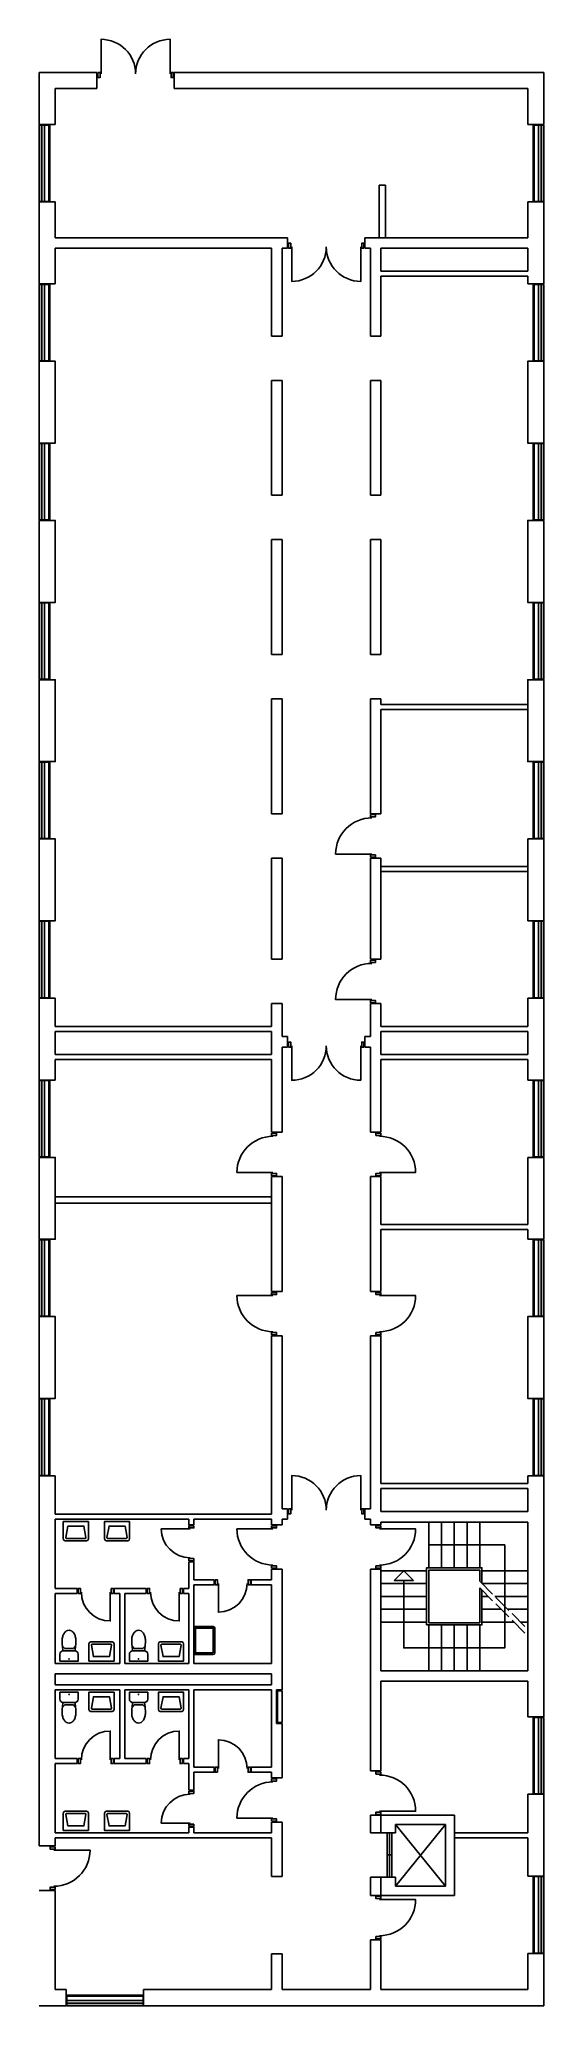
# Model space of a CAD drawing. Header units: millimetres. Extents: x -138862307 to -138851277, y 257723437 to 257766412.
import ezdxf

# ---------------------------------------------------------------- set-up
doc = ezdxf.new("R2010")
doc.units = ezdxf.units.MM
doc.header["$LTSCALE"] = 100
doc.linetypes.add('HIDDEN', pattern=[5, 4, -1])
for name, color, linetype in [('A21----', 7, 'Continuous'), ('a22--l-', 1, 'Continuous'), ('A22--U-', 3, 'Continuous'), ('A24----', 1, 'Continuous'), ('A314---', 1, 'Continuous'), ('A314-S-', 8, 'Continuous'), ('A321---', 1, 'Continuous'), ('A59----', 2, 'Continuous'), ('A66----', 12, 'Continuous'), ('A89--Y-', 12, 'Continuous')]:
    doc.layers.add(name, color=color, linetype=linetype)

# ---------------------------------------------------------------- blocks, each defined once
blk = doc.blocks.new('V169')
for p, q in [((-10, 110), (-1680, 110)), ((-10, 50), (-1680, 50))]:
    blk.add_line(p, q)
blk.add_lwpolyline([(-9.999999999992724, 7.276e-12), (-10, 230), (-1680, 230), (-1680, -7.276e-12)], close=True)
blk = doc.blocks.new('D97H')
for points in [[(-950, 110), (-900, 110), (-900, 0), (-950, 0)], [(-20, 0), (-20, 110), (-70, 110), (-70, 0)]]:
    blk.add_lwpolyline(points, close=True)
blk.add_lwpolyline([(-90, 30), (-90, -760, -0.4142135623730951), (-880, 30)], format="xyb")
blk = doc.blocks.new('D81H')
for points in [[(-790, 0.0424046834014007), (-740, 0.0424046834014007), (-740, 110.0424046834014), (-790, 110.0424046834014)], [(-70, 110.0424046834014), (-20, 110.0424046834014), (-20, 0.0424046834014007), (-70, 0.0424046834014007)]]:
    blk.add_lwpolyline(points, close=True)
blk.add_lwpolyline([(-90, 28.39798818088457), (-90, -601.6020118191154, -0.4142135623730951), (-720, 28.39798818088457)], format="xyb")
blk = doc.blocks.new('D81V')
for points in [[(20, 110.0424046833941), (20, 0.0424046833941247), (70, 0.0424046833941247), (70, 110.0424046833941)], [(790, 0.0424046833941247), (740, 0.0424046833941247), (740, 110.0424046833941), (790, 110.0424046833941)]]:
    blk.add_lwpolyline(points, close=True)
blk.add_lwpolyline([(90, 28.39798818089184), (90, -601.6020118191082, 0.4142135623730951), (720, 28.39798818089184, 0.4142135623730951)], format="xyb")
blk = doc.blocks.new('D97V')
for points in [[(20, 0), (20, 110), (70, 110), (70, 0)], [(950, 0), (950, 110), (900, 110), (900, 0)]]:
    blk.add_lwpolyline(points, close=True)
blk.add_lwpolyline([(90, 30), (90, -760, 0.4142135623730951), (880, 30, 0.4142135623730951)], format="xyb")
blk = doc.blocks.new('D169D')
for points in [[(20, 110), (70, 110), (70, 0), (20, 0)], [(1670, 0), (1670, 110), (1620, 110), (1620, 0)]]:
    blk.add_lwpolyline(points, close=True)
for points in [[(844.9999999999982, 30, -0.4142135623730951), (89.99999999999454, -725.0000000000036), (89.99999999999454, 30)], [(844.9999999999964, 30, 0.4142135623730951), (1600, -725.0000000000036), (1600, 30)]]:
    blk.add_lwpolyline(points, format="xyb")
blk = doc.blocks.new('TOI')
blk.add_lwpolyline([(-200, -200, 0.4142135623730951), (-125, -275), (125, -275, 0.4142135623730951), (200, -200), (200, -50), (-200, -50)], format="xyb", close=True)
blk.add_lwpolyline([(-132.2446960051893, -274.6492758400746), (-141.9837119652075, -375.0000000091859, 0.0557223020200318), (-149.9999999974971, -446.7073538793193), (-150, -500, 0.067325895239371), (-137.8636622487393, -589.7227315415512, 0.0797058162322264), (-106.0660171779746, -659.4284078790515, 0.1071248465941432), (-53.87955436162883, -710.0635837497539, 0.1401255773500056), (0, -725.4658166501031, 0.1401255773500056), (53.87955436162883, -710.0635837497539, 0.107124846594143), (106.0660171779746, -659.4284078790515, 0.0797058162323701), (137.8636622487684, -589.7227315414348, 0.0673258952392976), (150, -500), (150, -446.7073538793193, 0.0557223020191417), (141.9837119679651, -375.00000001031), (132.2446959978188, -274.6492758227178)], format="xyb")
blk.add_lwpolyline([(141.9837119581352, -375), (94.29769421648234, -325), (-94.29769421202946, -325), (-141.9837119589502, -375)])
at = {"const_width": 19.75}
blk.add_lwpolyline([(-10.125, -96.95899457277847, 1), (10.125, -96.95899457277847, 1)], format="xyb", close=True, dxfattribs=at)
blk = doc.blocks.new('HV')
for points in [[(-235, -470, -0.4142135623730951), (-275, -430), (-275, -50), (275, -50), (275, -430, -0.4142135623730951), (235, -470)], [(-200.9562515292782, -420, -0.4689210488120354), (-220.6218916289799, -396.3582147963461), (-175, -150), (175, -150), (220.6218916289799, -396.3582147963461, -0.4689210488120356), (200.9562515292782, -420)]]:
    blk.add_lwpolyline(points, format="xyb", close=True)
blk = doc.blocks.new('RENGVASK')
blk.add_line((-305, -35), (305, -35))
blk.add_lwpolyline([(300, 0, -0.4142135623730951), (305, -5), (305, -425, -0.4142135623730951), (270, -460), (-270, -460, -0.4142135623730951), (-305, -425), (-305, -5, -0.4142135623730951), (-300, 0)], format="xyb", close=True)
blk.add_lwpolyline([(260, -35, -0.4142135623730951), (270, -45), (270, -415, -0.4142135623730951), (260, -425), (-260, -425, -0.4142135623730951), (-270, -415), (-270, -45, -0.4142135623730951), (-260, -35)], format="xyb")
blk = doc.blocks.new('PIL')
for p, q in [((0, 0), (-212.1320343559637, -212.1320343559637)), ((0, 7.276e-12), (212.1320343559637, -212.1320343559564)), ((-212.1320343559637, -212.1320343559637), (212.1320343559746, -212.1320343559637))]:
    blk.add_line(p, q)
blk = doc.blocks.new('V169A3')
for p, q in [((1690, 204.9999999999927), (0, 204.9999999999927)), ((1690, 54.99999999998909), (0, 54.99999999998909))]:
    blk.add_line(p, q)

msp = doc.modelspace()

# ---------------------------------------------------------------- linework, layer by layer
at = {"layer": 'A21----'}
for p, q in [((-138862307.2756885, 257765686.7721266), (-138861047.2756885, 257765686.7721266)), ((-138862307.2756885, 257764546.7721266), (-138862307.2756885, 257765686.7721266)), ((-138861047.2756885, 257765686.7721266), (-138861047.2756885, 257765336.7721266)), ((-138859357.2756885, 257765686.7721266), (-138851277.2756885, 257765686.7721266)), ((-138859357.2756885, 257765686.7721266), (-138859357.2756885, 257765336.7721266)), ((-138851277.2756885, 257764546.7721266), (-138851277.2756885, 257765686.7721266)), ((-138861957.2756885, 257765336.7721266), (-138861047.2756885, 257765336.7721266)), ((-138861957.2756885, 257765336.7721266), (-138861957.2756885, 257764546.7721266)), ((-138859357.2756885, 257765336.7721266), (-138851627.2756885, 257765336.7721266)), ((-138851627.2756885, 257765336.7721266), (-138851627.2756885, 257764546.7721266)), ((-138861957.2756885, 257764546.7721266), (-138862307.2756885, 257764546.7721266)), ((-138851627.2756885, 257764546.7721266), (-138851277.2756885, 257764546.7721266)), ((-138861957.2756885, 257762856.7721266), (-138862307.2756885, 257762856.7721266)), ((-138862307.2756885, 257762856.7721266), (-138861957.2756885, 257762856.7721266)), ((-138862307.2756885, 257761066.7721266), (-138862307.2756885, 257762856.7721266)), ((-138861957.2756885, 257762856.7721266), (-138861957.2756885, 257762076.7721266)), ((-138851627.2756885, 257762856.7721266), (-138851277.2756885, 257762856.7721266)), ((-138851277.2756885, 257762856.7721266), (-138851627.2756885, 257762856.7721266)), ((-138851627.2756885, 257762856.7721266), (-138851627.2756885, 257762076.7721266)), ((-138851277.2756885, 257761066.7721266), (-138851277.2756885, 257762856.7721266)), ((-138861957.2756885, 257761846.7721266), (-138861957.2756885, 257761066.7721266)), ((-138851627.2756885, 257761846.7721266), (-138851627.2756885, 257761346.7721266)), ((-138861957.2756885, 257761066.7721266), (-138862307.2756885, 257761066.7721266)), ((-138851627.2756885, 257761236.7721266), (-138851627.2756885, 257761066.7721266)), ((-138851627.2756885, 257761066.7721266), (-138851277.2756885, 257761066.7721266)), ((-138851627.2756885, 257748936.7721266), (-138851627.2756885, 257747146.7721266)), ((-138851277.2756885, 257748936.7721266), (-138851627.2756885, 257748936.7721266)), ((-138851627.2756885, 257748936.7721266), (-138851277.2756885, 257748936.7721266)), ((-138851277.2756885, 257747146.7721266), (-138851277.2756885, 257748936.7721266)), ((-138851627.2756885, 257747146.7721266), (-138851277.2756885, 257747146.7721266)), ((-138861957.2756885, 257745456.7721266), (-138862307.2756885, 257745456.7721266)), ((-138862307.2756885, 257745456.7721266), (-138861957.2756885, 257745456.7721266)), ((-138862307.2756885, 257743666.7721266), (-138862307.2756885, 257745456.7721266)), ((-138861957.2756885, 257745456.7721266), (-138861957.2756885, 257744836.7721266)), ((-138851627.2756885, 257745456.7721266), (-138851277.2756885, 257745456.7721266)), ((-138851277.2756885, 257745456.7721266), (-138851627.2756885, 257745456.7721266)), ((-138851627.2756885, 257745456.7721266), (-138851627.2756885, 257744836.7721266)), ((-138851277.2756885, 257743666.7721266), (-138851277.2756885, 257745456.7721266)), ((-138861957.2756885, 257744726.7721266), (-138861957.2756885, 257744226.7721266)), ((-138851627.2756885, 257744726.7721266), (-138851627.2756885, 257744226.7721266)), ((-138861957.2756885, 257744116.7721266), (-138861957.2756885, 257743666.7721266)), ((-138851627.2756885, 257744116.7721266), (-138851627.2756885, 257743666.7721266)), ((-138861957.2756885, 257743666.7721266), (-138862307.2756885, 257743666.7721266)), ((-138851627.2756885, 257743666.7721266), (-138851277.2756885, 257743666.7721266)), ((-138851627.2756885, 257741976.7721266), (-138851277.2756885, 257741976.7721266)), ((-138851277.2756885, 257741976.7721266), (-138851627.2756885, 257741976.7721266)), ((-138851627.2756885, 257741976.7721266), (-138851627.2756885, 257740506.7721266)), ((-138851277.2756885, 257740186.7721266), (-138851277.2756885, 257741976.7721266)), ((-138851627.2756885, 257740396.7721266), (-138851627.2756885, 257740186.7721266)), ((-138851627.2756885, 257740186.7721266), (-138851277.2756885, 257740186.7721266)), ((-138862307.2756885, 257726926.7721266), (-138862307.2756885, 257735016.7721266)), ((-138861957.2756885, 257735016.7721266), (-138862307.2756885, 257735016.7721266)), ((-138861957.2756885, 257735016.7721266), (-138861957.2756885, 257734176.7721266)), ((-138851627.2756885, 257735016.7721266), (-138851277.2756885, 257735016.7721266)), ((-138851627.2756885, 257735016.7721266), (-138851627.2756885, 257734846.7721266)), ((-138851277.2756885, 257729746.7721266), (-138851277.2756885, 257735016.7721266)), ((-138851627.2756885, 257734736.7721266), (-138851627.2756885, 257734236.7721266)), ((-138861957.2756885, 257734066.7721266), (-138861957.2756885, 257732556.7721266)), ((-138851627.2756885, 257734006.7721266), (-138851627.2756885, 257730756.7721266)), ((-138861957.2756885, 257732446.7721266), (-138861957.2756885, 257730916.7721266)), ((-138861957.2756885, 257730686.7721266), (-138861957.2756885, 257730446.7721266)), ((-138861957.2756885, 257730336.7721266), (-138861957.2756885, 257728836.7721266)), ((-138851627.2756885, 257730526.7721266), (-138851627.2756885, 257729746.7721266)), ((-138851627.2756885, 257729746.7721266), (-138851277.2756885, 257729746.7721266)), ((-138861957.2756885, 257728726.7721266), (-138861957.2756885, 257727216.7721266)), ((-138851627.2756885, 257728056.7721266), (-138851627.2756885, 257727216.7721266)), ((-138851277.2756885, 257728056.7721266), (-138851627.2756885, 257728056.7721266)), ((-138851277.2756885, 257726266.7721266), (-138851277.2756885, 257728056.7721266)), ((-138861957.2756885, 257727106.7721266), (-138861957.2756885, 257726926.7721266)), ((-138851627.2756885, 257727106.7721266), (-138851627.2756885, 257726266.7721266)), ((-138861957.2756885, 257726926.7721266), (-138862307.2756885, 257726926.7721266)), ((-138851627.2756885, 257726266.7721266), (-138851277.2756885, 257726266.7721266)), ((-138861957.2756885, 257725956.7721266), (-138862307.2756885, 257725956.7721266)), ((-138861957.2756885, 257725956.7721266), (-138861957.2756885, 257723786.7721266)), ((-138851627.2756885, 257724576.7721266), (-138851277.2756885, 257724576.7721266)), ((-138851627.2756885, 257723786.7721266), (-138851627.2756885, 257724576.7721266)), ((-138851277.2756885, 257724576.7721266), (-138851277.2756885, 257723436.7721266)), ((-138861957.2756885, 257723786.7721266), (-138861717.2756885, 257723786.7721266)), ((-138861717.2756885, 257723436.7721266), (-138861717.2756885, 257723786.7721266)), ((-138860027.2756885, 257723786.7721266), (-138857227.2756885, 257723786.7721266)), ((-138860027.2756885, 257723436.7721266), (-138860027.2756885, 257723786.7721266)), ((-138855067.2756885, 257723786.7721266), (-138856997.2756885, 257723786.7721266)), ((-138851627.2756885, 257723786.7721266), (-138854837.2756885, 257723786.7721266)), ((-138861717.2756885, 257723436.7721266), (-138862307.2756885, 257723436.7721266)), ((-138851277.2756885, 257723436.7721266), (-138860027.2756885, 257723436.7721266))]:
    msp.add_line(p, q, dxfattribs=at)
for points in [[(-138861957.2756885, 257759376.7721266), (-138861957.2756885, 257757586.7721266), (-138862307.2756885, 257757586.7721266), (-138862307.2756885, 257759376.7721266), (-138861957.2756885, 257759376.7721266), (-138862307.2756885, 257759376.7721266)], [(-138851627.2756885, 257759376.7721266), (-138851627.2756885, 257757586.7721266), (-138851277.2756885, 257757586.7721266), (-138851277.2756885, 257759376.7721266), (-138851627.2756885, 257759376.7721266), (-138851277.2756885, 257759376.7721266)], [(-138861957.2756885, 257755896.7721266), (-138861957.2756885, 257754106.7721266), (-138862307.2756885, 257754106.7721266), (-138862307.2756885, 257755896.7721266), (-138861957.2756885, 257755896.7721266), (-138862307.2756885, 257755896.7721266)], [(-138851627.2756885, 257755896.7721266), (-138851627.2756885, 257754106.7721266), (-138851277.2756885, 257754106.7721266), (-138851277.2756885, 257755896.7721266), (-138851627.2756885, 257755896.7721266), (-138851277.2756885, 257755896.7721266)], [(-138861957.2756885, 257752416.7721266), (-138861957.2756885, 257750626.7721266), (-138862307.2756885, 257750626.7721266), (-138862307.2756885, 257752416.7721266), (-138861957.2756885, 257752416.7721266), (-138862307.2756885, 257752416.7721266)], [(-138851627.2756885, 257752416.7721266), (-138851627.2756885, 257750626.7721266), (-138851277.2756885, 257750626.7721266), (-138851277.2756885, 257752416.7721266), (-138851627.2756885, 257752416.7721266), (-138851277.2756885, 257752416.7721266)], [(-138861957.2756885, 257748936.7721266), (-138861957.2756885, 257747146.7721266), (-138862307.2756885, 257747146.7721266), (-138862307.2756885, 257748936.7721266), (-138861957.2756885, 257748936.7721266), (-138862307.2756885, 257748936.7721266)], [(-138861957.2756885, 257741976.7721266), (-138861957.2756885, 257740186.7721266), (-138862307.2756885, 257740186.7721266), (-138862307.2756885, 257741976.7721266), (-138861957.2756885, 257741976.7721266), (-138862307.2756885, 257741976.7721266)], [(-138861957.2756885, 257738496.7721266), (-138861957.2756885, 257736706.7721266), (-138862307.2756885, 257736706.7721266), (-138862307.2756885, 257738496.7721266), (-138861957.2756885, 257738496.7721266), (-138862307.2756885, 257738496.7721266)], [(-138851627.2756885, 257738496.7721266), (-138851627.2756885, 257736706.7721266), (-138851277.2756885, 257736706.7721266), (-138851277.2756885, 257738496.7721266), (-138851627.2756885, 257738496.7721266), (-138851277.2756885, 257738496.7721266)]]:
    msp.add_lwpolyline(points, dxfattribs=at)
at = {"layer": 'a22--l-'}
msp.add_lwpolyline([(-138857227.2756885, 257741117.2721266), (-138857227.2756885, 257740972.2721266), (-138861957.2756885, 257740972.2721266), (-138861957.2756885, 257741117.2721266)], close=True, dxfattribs=at)
at = {"layer": 'A22--U-'}
for p, q in [((-138854877.2756885, 257763223.7721266), (-138854877.2756885, 257762076.7721266)), ((-138854877.2756884, 257763223.7721266), (-138854737.2756884, 257763223.7721266)), ((-138854737.2756885, 257763223.7721266), (-138854737.2756885, 257762076.7721266)), ((-138861957.2756885, 257762076.7721266), (-138856877.2756885, 257762076.7721266)), ((-138856877.2756885, 257762076.7721266), (-138856877.2756885, 257761846.7721266)), ((-138855187.2756885, 257762076.7721266), (-138851627.2756885, 257762076.7721266)), ((-138855187.2756885, 257762076.7721266), (-138855187.2756885, 257761846.7721266)), ((-138861957.2756885, 257761846.7721266), (-138857227.2756885, 257761846.7721266)), ((-138857227.2756885, 257759926.7721266), (-138857227.2756885, 257761846.7721266)), ((-138856997.2756885, 257759926.7721266), (-138856997.2756885, 257761846.7721266)), ((-138856997.2756885, 257761846.7721266), (-138856877.2756885, 257761846.7721266)), ((-138855187.2756885, 257761846.7721266), (-138855067.2756885, 257761846.7721266)), ((-138855067.2756885, 257759926.7721266), (-138855067.2756885, 257761846.7721266)), ((-138854837.2756885, 257761346.7721266), (-138854837.2756885, 257761846.7721266)), ((-138854837.2756885, 257761846.7721266), (-138851627.2756885, 257761846.7721266)), ((-138854837.2756885, 257761346.7721266), (-138851627.2756885, 257761346.7721266)), ((-138854837.2756885, 257759926.7721266), (-138854837.2756885, 257761236.7721266)), ((-138854837.2756885, 257761236.7721266), (-138851627.2756885, 257761236.7721266)), ((-138857227.2756885, 257759926.7721266), (-138856997.2756885, 257759926.7721266)), ((-138854837.2756885, 257759926.7721266), (-138855067.2756885, 257759926.7721266)), ((-138857227.2756885, 257756446.7721266), (-138857227.2756885, 257758956.7721266)), ((-138857227.2756885, 257758956.7721266), (-138856997.2756885, 257758956.7721266)), ((-138856997.2756885, 257756446.7721266), (-138856997.2756885, 257758956.7721266)), ((-138854837.2756885, 257758956.7721266), (-138855067.2756885, 257758956.7721266)), ((-138855067.2756885, 257756446.7721266), (-138855067.2756885, 257758956.7721266)), ((-138854837.2756885, 257756446.7721266), (-138854837.2756885, 257758956.7721266)), ((-138857227.2756885, 257756446.7721266), (-138856997.2756885, 257756446.7721266)), ((-138854837.2756885, 257756446.7721266), (-138855067.2756885, 257756446.7721266)), ((-138857227.2756885, 257752966.7721266), (-138857227.2756885, 257755476.7721266)), ((-138857227.2756885, 257755476.7721266), (-138856997.2756885, 257755476.7721266)), ((-138856997.2756885, 257752966.7721266), (-138856997.2756885, 257755476.7721266)), ((-138854837.2756885, 257755476.7721266), (-138855067.2756885, 257755476.7721266)), ((-138855067.2756885, 257752966.7721266), (-138855067.2756885, 257755476.7721266)), ((-138854837.2756885, 257752966.7721266), (-138854837.2756885, 257755476.7721266)), ((-138857227.2756885, 257752966.7721266), (-138856997.2756885, 257752966.7721266)), ((-138854837.2756885, 257752966.7721266), (-138855067.2756885, 257752966.7721266)), ((-138857227.2756885, 257749486.7721266), (-138857227.2756885, 257751996.7721266)), ((-138857227.2756885, 257751996.7721266), (-138856997.2756885, 257751996.7721266)), ((-138856997.2756885, 257749486.7721266), (-138856997.2756885, 257751996.7721266)), ((-138854837.2756885, 257751996.7721266), (-138855067.2756885, 257751996.7721266)), ((-138855067.2756885, 257749486.7721266), (-138855067.2756885, 257751996.7721266)), ((-138854837.2756885, 257751871.7721266), (-138854837.2756885, 257751996.7721266)), ((-138851627.2756885, 257751871.7721266), (-138854837.2756885, 257751871.7721266)), ((-138854837.2756885, 257749486.7721266), (-138854837.2756885, 257751761.7721266)), ((-138851627.2756885, 257751761.7721266), (-138854837.2756885, 257751761.7721266)), ((-138857227.2756885, 257749486.7721266), (-138856997.2756885, 257749486.7721266)), ((-138854837.2756885, 257749486.7721266), (-138855067.2756885, 257749486.7721266)), ((-138857227.2756885, 257746306.7721266), (-138857227.2756885, 257748516.7721266)), ((-138857227.2756885, 257748516.7721266), (-138856997.2756885, 257748516.7721266)), ((-138856997.2756885, 257746306.7721266), (-138856997.2756885, 257748516.7721266)), ((-138854837.2756885, 257748516.7721266), (-138855067.2756885, 257748516.7721266)), ((-138855067.2756885, 257746306.7721266), (-138855067.2756885, 257748516.7721266)), ((-138854837.2756885, 257746306.7721266), (-138854837.2756885, 257748516.7721266)), ((-138851627.2756885, 257748336.7721266), (-138854837.2756885, 257748336.7721266)), ((-138854837.2756885, 257748226.7721266), (-138851627.2756885, 257748226.7721266)), ((-138857227.2756885, 257746306.7721266), (-138856997.2756885, 257746306.7721266)), ((-138854837.2756885, 257746306.7721266), (-138855067.2756885, 257746306.7721266)), ((-138857227.2756885, 257744836.7721266), (-138857227.2756885, 257745336.7721266)), ((-138857227.2756885, 257745336.7721266), (-138856997.2756885, 257745336.7721266)), ((-138856997.2756885, 257744616.7721266), (-138856997.2756885, 257745336.7721266)), ((-138854837.2756885, 257745336.7721266), (-138855067.2756885, 257745336.7721266)), ((-138855067.2756885, 257744616.7721266), (-138855067.2756885, 257745336.7721266)), ((-138854837.2756885, 257744836.7721266), (-138854837.2756885, 257745336.7721266)), ((-138857227.2756885, 257744836.7721266), (-138861957.2756885, 257744836.7721266)), ((-138857227.2756885, 257744726.7721266), (-138861957.2756885, 257744726.7721266)), ((-138857227.2756885, 257744226.7721266), (-138857227.2756885, 257744726.7721266)), ((-138854837.2756885, 257744836.7721266), (-138851627.2756885, 257744836.7721266)), ((-138854837.2756885, 257744226.7721266), (-138854837.2756885, 257744726.7721266)), ((-138854837.2756885, 257744726.7721266), (-138851627.2756885, 257744726.7721266)), ((-138856997.2756885, 257744616.7721266), (-138856877.2756885, 257744616.7721266)), ((-138856997.2756885, 257742526.7721266), (-138856997.2756885, 257744386.7721266)), ((-138856997.2756885, 257744386.7721266), (-138856877.2756885, 257744386.7721266)), ((-138856877.2756885, 257744616.7721266), (-138856877.2756885, 257744386.7721266)), ((-138855187.2756885, 257744616.7721266), (-138855067.2756885, 257744616.7721266)), ((-138855187.2756885, 257744616.7721266), (-138855187.2756885, 257744386.7721266)), ((-138855187.2756885, 257744386.7721266), (-138855067.2756885, 257744386.7721266)), ((-138855067.2756885, 257742526.7721266), (-138855067.2756885, 257744386.7721266)), ((-138857227.2756885, 257744226.7721266), (-138861957.2756885, 257744226.7721266)), ((-138857227.2756885, 257744116.7721266), (-138861957.2756885, 257744116.7721266)), ((-138857227.2756885, 257742526.7721266), (-138857227.2756885, 257744116.7721266)), ((-138851627.2756885, 257744226.7721266), (-138854837.2756885, 257744226.7721266)), ((-138854837.2756885, 257742526.7721266), (-138854837.2756885, 257744116.7721266)), ((-138851627.2756885, 257744116.7721266), (-138854837.2756885, 257744116.7721266)), ((-138857227.2756885, 257742526.7721266), (-138856997.2756885, 257742526.7721266)), ((-138854837.2756885, 257742526.7721266), (-138855067.2756885, 257742526.7721266)), ((-138857227.2756885, 257739046.7721266), (-138857227.2756885, 257741556.7721266)), ((-138857227.2756885, 257741556.7721266), (-138856997.2756885, 257741556.7721266)), ((-138856997.2756885, 257739046.7721266), (-138856997.2756885, 257741556.7721266)), ((-138854837.2756885, 257741556.7721266), (-138855067.2756885, 257741556.7721266)), ((-138855067.2756885, 257739046.7721266), (-138855067.2756885, 257741556.7721266)), ((-138854837.2756885, 257740506.7721266), (-138854837.2756885, 257741556.7721266)), ((-138851627.2756885, 257740506.7721266), (-138854837.2756885, 257740506.7721266)), ((-138854837.2756885, 257739046.7721266), (-138854837.2756885, 257740396.7721266)), ((-138851627.2756885, 257740396.7721266), (-138854837.2756885, 257740396.7721266)), ((-138857227.2756885, 257739046.7721266), (-138856997.2756885, 257739046.7721266)), ((-138854837.2756885, 257739046.7721266), (-138855067.2756885, 257739046.7721266)), ((-138857227.2756885, 257734176.7721266), (-138857227.2756885, 257738076.7721266)), ((-138857227.2756885, 257738076.7721266), (-138856997.2756885, 257738076.7721266)), ((-138856997.2756885, 257734296.7721266), (-138856997.2756885, 257738076.7721266)), ((-138855067.2756885, 257738076.7721266), (-138855067.2756885, 257734296.7721266)), ((-138854837.2756885, 257738076.7721266), (-138855067.2756885, 257738076.7721266)), ((-138854837.2756885, 257738076.7721266), (-138854837.2756885, 257734846.7721266)), ((-138851627.2756885, 257734846.7721266), (-138854837.2756885, 257734846.7721266)), ((-138854837.2756885, 257734736.7721266), (-138854837.2756885, 257734236.7721266)), ((-138851627.2756885, 257734736.7721266), (-138854837.2756885, 257734736.7721266)), ((-138857227.2756885, 257734176.7721266), (-138861957.2756885, 257734176.7721266)), ((-138859037.2756885, 257734066.7721266), (-138861957.2756885, 257734066.7721266)), ((-138859037.2756885, 257733946.7721266), (-138859037.2756885, 257734066.7721266)), ((-138858927.2756885, 257733946.7721266), (-138858927.2756885, 257734066.7721266)), ((-138857227.2756885, 257734066.7721266), (-138858927.2756885, 257734066.7721266)), ((-138857227.2756885, 257733946.7721266), (-138857227.2756885, 257734066.7721266)), ((-138856997.2756885, 257734296.7721266), (-138856877.2756885, 257734296.7721266)), ((-138856997.2756885, 257733946.7721266), (-138856997.2756885, 257734066.7721266)), ((-138856997.2756885, 257734066.7721266), (-138856877.2756885, 257734066.7721266)), ((-138856877.2756885, 257734296.7721266), (-138856877.2756885, 257734066.7721266)), ((-138855187.2756885, 257734296.7721266), (-138855187.2756885, 257734066.7721266)), ((-138855187.2756885, 257734296.7721266), (-138855067.2756885, 257734296.7721266)), ((-138855187.2756885, 257734066.7721266), (-138855067.2756885, 257734066.7721266)), ((-138855067.2756885, 257733946.7721266), (-138855067.2756885, 257734066.7721266)), ((-138851627.2756885, 257734236.7721266), (-138854837.2756885, 257734236.7721266)), ((-138854837.2756885, 257733946.7721266), (-138854837.2756885, 257734006.7721266)), ((-138851627.2756885, 257734006.7721266), (-138854837.2756885, 257734006.7721266)), ((-138858927.2756885, 257733946.7721266), (-138859037.2756885, 257733946.7721266)), ((-138857227.2756885, 257733946.7721266), (-138856997.2756885, 257733946.7721266)), ((-138854837.2756885, 257733946.7721266), (-138855067.2756885, 257733946.7721266)), ((-138859037.2756885, 257732556.7721266), (-138859037.2756885, 257733136.7721266)), ((-138858927.2756885, 257733136.7721266), (-138859037.2756885, 257733136.7721266)), ((-138858927.2756885, 257732746.7721266), (-138858927.2756885, 257733136.7721266)), ((-138858482.2756885, 257732746.7721266), (-138858927.2756885, 257732746.7721266)), ((-138858482.2756885, 257732636.7721266), (-138858482.2756885, 257732746.7721266)), ((-138857672.2756885, 257732636.7721266), (-138857672.2756885, 257732746.7721266)), ((-138857227.2756885, 257732746.7721266), (-138857672.2756885, 257732746.7721266)), ((-138857227.2756885, 257732976.7721266), (-138856997.2756885, 257732976.7721266)), ((-138857227.2756885, 257732746.7721266), (-138857227.2756885, 257732976.7721266)), ((-138856997.2756885, 257730336.7721266), (-138856997.2756885, 257732976.7721266)), ((-138855067.2756885, 257728566.7721266), (-138855067.2756885, 257732976.7721266)), ((-138854837.2756885, 257732976.7721266), (-138855067.2756885, 257732976.7721266)), ((-138854837.2756885, 257730756.7721266), (-138854837.2756885, 257732976.7721266)), ((-138861477.2756885, 257732556.7721266), (-138861957.2756885, 257732556.7721266)), ((-138861477.2756885, 257732446.7721266), (-138861957.2756885, 257732446.7721266)), ((-138861477.2756885, 257732446.7721266), (-138861477.2756885, 257732556.7721266)), ((-138860667.2756885, 257732446.7721266), (-138860667.2756885, 257732556.7721266)), ((-138859967.2756885, 257732556.7721266), (-138860667.2756885, 257732556.7721266)), ((-138860547.2756885, 257732446.7721266), (-138860667.2756885, 257732446.7721266)), ((-138860547.2756885, 257730916.7721266), (-138860547.2756885, 257732446.7721266)), ((-138859967.2756885, 257732446.7721266), (-138860437.2756885, 257732446.7721266)), ((-138860437.2756885, 257730916.7721266), (-138860437.2756885, 257732446.7721266)), ((-138859967.2756885, 257732446.7721266), (-138859967.2756885, 257732556.7721266)), ((-138859157.2756885, 257732446.7721266), (-138859157.2756885, 257732556.7721266)), ((-138859037.2756885, 257732556.7721266), (-138859157.2756885, 257732556.7721266)), ((-138859037.2756885, 257732446.7721266), (-138859157.2756885, 257732446.7721266)), ((-138859037.2756885, 257730916.7721266), (-138859037.2756885, 257732446.7721266)), ((-138858482.2756885, 257732636.7721266), (-138858927.2756885, 257732636.7721266)), ((-138858927.2756885, 257730916.7721266), (-138858927.2756885, 257732636.7721266)), ((-138857227.2756885, 257732636.7721266), (-138857672.2756885, 257732636.7721266)), ((-138857227.2756885, 257730916.7721266), (-138857227.2756885, 257732636.7721266)), ((-138860547.2756885, 257730916.7721266), (-138861957.2756885, 257730916.7721266)), ((-138857227.2756885, 257730686.7721266), (-138861957.2756885, 257730686.7721266)), ((-138859037.2756885, 257730916.7721266), (-138860437.2756885, 257730916.7721266)), ((-138857227.2756885, 257730916.7721266), (-138858927.2756885, 257730916.7721266)), ((-138857227.2756885, 257730446.7721266), (-138857227.2756885, 257730686.7721266)), ((-138851627.2756885, 257730756.7721266), (-138854837.2756885, 257730756.7721266)), ((-138857227.2756885, 257730446.7721266), (-138861957.2756885, 257730446.7721266)), ((-138860547.2756885, 257730336.7721266), (-138861957.2756885, 257730336.7721266)), ((-138860547.2756885, 257728836.7721266), (-138860547.2756885, 257730336.7721266)), ((-138860437.2756885, 257728836.7721266), (-138860437.2756885, 257730336.7721266)), ((-138859037.2756885, 257730336.7721266), (-138860437.2756885, 257730336.7721266)), ((-138859037.2756885, 257728836.7721266), (-138859037.2756885, 257730336.7721266)), ((-138857227.2756885, 257730336.7721266), (-138858927.2756885, 257730336.7721266)), ((-138858927.2756885, 257728646.7721266), (-138858927.2756885, 257730336.7721266)), ((-138857227.2756885, 257728646.7721266), (-138857227.2756885, 257730336.7721266)), ((-138857117.2756885, 257729606.7721266), (-138857117.2756885, 257730336.7721266)), ((-138856997.2756885, 257730336.7721266), (-138857117.2756885, 257730336.7721266)), ((-138854837.2756885, 257728566.7721266), (-138854837.2756885, 257730526.7721266)), ((-138851627.2756885, 257730526.7721266), (-138854837.2756885, 257730526.7721266)), ((-138856997.2756885, 257729606.7721266), (-138857117.2756885, 257729606.7721266)), ((-138856997.2756885, 257728416.7721266), (-138856997.2756885, 257729606.7721266)), ((-138861957.2756885, 257728836.7721266), (-138861477.2756885, 257728836.7721266)), ((-138861477.2756885, 257728726.7721266), (-138861477.2756885, 257728836.7721266)), ((-138860667.2756885, 257728836.7721266), (-138860547.2756885, 257728836.7721266)), ((-138860667.2756885, 257728726.7721266), (-138860667.2756885, 257728836.7721266)), ((-138860437.2756885, 257728836.7721266), (-138859967.2756885, 257728836.7721266)), ((-138859967.2756885, 257728726.7721266), (-138859967.2756885, 257728836.7721266)), ((-138859157.2756885, 257728836.7721266), (-138859037.2756885, 257728836.7721266)), ((-138859157.2756885, 257728726.7721266), (-138859157.2756885, 257728836.7721266)), ((-138861957.2756885, 257728726.7721266), (-138861477.2756885, 257728726.7721266)), ((-138860667.2756885, 257728726.7721266), (-138859967.2756885, 257728726.7721266)), ((-138859157.2756885, 257728726.7721266), (-138859037.2756885, 257728726.7721266)), ((-138859037.2756885, 257728146.7721266), (-138859037.2756885, 257728726.7721266)), ((-138858482.2756885, 257728646.7721266), (-138858927.2756885, 257728646.7721266)), ((-138858482.2756885, 257728536.7721266), (-138858927.2756885, 257728536.7721266)), ((-138858927.2756885, 257728146.7721266), (-138858927.2756885, 257728536.7721266)), ((-138858482.2756885, 257728536.7721266), (-138858482.2756885, 257728646.7721266)), ((-138857672.2756885, 257728536.7721266), (-138857672.2756885, 257728646.7721266)), ((-138857227.2756885, 257728646.7721266), (-138857672.2756885, 257728646.7721266)), ((-138857227.2756885, 257728536.7721266), (-138857672.2756885, 257728536.7721266)), ((-138857227.2756885, 257728416.7721266), (-138857227.2756885, 257728536.7721266)), ((-138856997.2756885, 257728416.7721266), (-138857227.2756885, 257728416.7721266)), ((-138854837.2756885, 257728566.7721266), (-138855067.2756885, 257728566.7721266)), ((-138859037.2756885, 257728146.7721266), (-138858927.2756885, 257728146.7721266)), ((-138854837.2756885, 257727596.7721266), (-138855067.2756885, 257727596.7721266)), ((-138855067.2756885, 257727216.7721266), (-138855067.2756885, 257727596.7721266)), ((-138853227.2756885, 257727596.7721266), (-138854837.2756885, 257727596.7721266)), ((-138853227.2756885, 257727596.7721266), (-138853227.2756885, 257725846.7721266)), ((-138861957.2756885, 257727216.7721266), (-138859037.2756885, 257727216.7721266)), ((-138861957.2756885, 257727106.7721266), (-138857227.2756885, 257727106.7721266)), ((-138859037.2756885, 257727336.7721266), (-138858927.2756885, 257727336.7721266)), ((-138859037.2756885, 257727216.7721266), (-138859037.2756885, 257727336.7721266)), ((-138858927.2756885, 257727216.7721266), (-138858927.2756885, 257727336.7721266)), ((-138858927.2756885, 257727216.7721266), (-138857227.2756885, 257727216.7721266)), ((-138856997.2756885, 257727446.7721266), (-138857227.2756885, 257727446.7721266)), ((-138857227.2756885, 257727216.7721266), (-138857227.2756885, 257727446.7721266)), ((-138857227.2756885, 257726256.7721266), (-138857227.2756885, 257727106.7721266)), ((-138856997.2756885, 257726256.7721266), (-138856997.2756885, 257727446.7721266)), ((-138854697.2756885, 257727216.7721266), (-138855067.2756885, 257727216.7721266)), ((-138851627.2756885, 257727216.7721266), (-138853227.2756885, 257727216.7721266)), ((-138851627.2756885, 257727106.7721266), (-138853227.2756885, 257727106.7721266)), ((-138856997.2756885, 257726256.7721266), (-138857227.2756885, 257726256.7721266)), ((-138855067.2756884, 257725846.7721266), (-138855067.2756885, 257726246.7721266)), ((-138854697.2756885, 257726246.7721266), (-138855067.2756885, 257726246.7721266)), ((-138853227.2756885, 257725846.7721266), (-138855067.2756884, 257725846.7721266)), ((-138856997.2756885, 257724566.7721266), (-138857227.2756885, 257724566.7721266)), ((-138857227.2756885, 257723786.7721266), (-138857227.2756885, 257724566.7721266)), ((-138856997.2756885, 257723786.7721266), (-138856997.2756885, 257724566.7721266)), ((-138854837.2756885, 257724876.7721266), (-138855067.2756885, 257724876.7721266)), ((-138855067.2756885, 257723786.7721266), (-138855067.2756885, 257724876.7721266)), ((-138854837.2756885, 257723786.7721266), (-138854837.2756885, 257724876.7721266))]:
    msp.add_line(p, q, dxfattribs=at)
for points in [[(-138854837.2756885, 257727216.7721266), (-138854837.2756885, 257727596.7721266)], [(-138854837.2756885, 257726246.7721266), (-138854837.2756885, 257725846.7721266)]]:
    msp.add_lwpolyline(points, dxfattribs=at)
at = {"layer": 'A24----'}
for p, q in [((-138853792.2756885, 257733006.7721266), (-138853792.2756885, 257734006.7721266)), ((-138853512.2756885, 257733006.7721266), (-138853512.2756885, 257734006.7721266)), ((-138853232.2756885, 257733006.7721266), (-138853232.2756885, 257734006.7721266)), ((-138852952.2756885, 257733006.7721266), (-138852952.2756885, 257734006.7721266)), ((-138852672.2756885, 257733006.7721266), (-138852672.2756885, 257734006.7721266)), ((-138853837.2756885, 257732941.7721266), (-138854837.2756885, 257732941.7721266)), ((-138852627.2756885, 257732941.7721266), (-138851627.2756885, 257732941.7721266)), ((-138853837.2756885, 257732661.7721266), (-138854837.2756885, 257732661.7721266)), ((-138853837.2756885, 257732381.7721266), (-138854837.2756885, 257732381.7721266)), ((-138852627.2756885, 257732661.7721266), (-138851627.2756885, 257732661.7721266)), ((-138852627.2756885, 257732381.7721266), (-138852488.6970447, 257732381.7721266)), ((-138852347.2756885, 257732381.7721266), (-138851627.2756885, 257732381.7721266)), ((-138853837.2756885, 257732101.7721266), (-138854837.2756885, 257732101.7721266)), ((-138853837.2756885, 257731821.7721266), (-138854837.2756885, 257731821.7721266)), ((-138852627.2756885, 257732101.7721266), (-138852208.6970447, 257732101.7721266)), ((-138852627.2756885, 257731821.7721266), (-138851928.6970447, 257731821.7721266)), ((-138852067.2756885, 257732101.7721266), (-138851627.2756885, 257732101.7721266)), ((-138851787.2756885, 257731821.7721266), (-138851627.2756885, 257731821.7721266)), ((-138853792.2756885, 257731756.7721266), (-138853792.2756885, 257730756.7721266)), ((-138853512.2756885, 257731756.7721266), (-138853512.2756885, 257730756.7721266)), ((-138853232.2756885, 257731756.7721266), (-138853232.2756885, 257730756.7721266)), ((-138852952.2756885, 257731756.7721266), (-138852952.2756885, 257730756.7721266)), ((-138852672.2756885, 257731756.7721266), (-138852672.2756885, 257730756.7721266))]:
    msp.add_line(p, q, dxfattribs=at)
at = {"layer": 'A24----', "linetype": 'HIDDEN'}
for p, q in [((-138852677.2756885, 257732711.7721266), (-138851627.2756885, 257731661.7721266)), ((-138852677.2756885, 257732570.3507704), (-138851627.2756885, 257731520.3507704))]:
    msp.add_line(p, q, dxfattribs=at)
at = {"layer": 'A24----'}
for points in [[(-138853792.2756885, 257733506.7721266), (-138852127.2756885, 257733506.7721266), (-138852127.2756885, 257731256.7721266), (-138854337.2756885, 257731256.7721266), (-138854337.2756885, 257732729.6400923)], [(-138853837.2756885, 257731756.7721266), (-138853837.2756885, 257733006.7721266), (-138852627.2756885, 257733006.7721266), (-138852627.2756885, 257732661.7721266)], [(-138853787.2756885, 257731806.7721266), (-138853787.2756885, 257732956.7721266), (-138852677.2756885, 257732956.7721266), (-138852677.2756885, 257732711.7721266)], [(-138852627.2756885, 257732520.3507704), (-138852627.2756885, 257731756.7721266), (-138853837.2756885, 257731756.7721266)], [(-138852677.2756885, 257732570.3507704), (-138852677.2756885, 257731806.7721266), (-138853787.2756885, 257731806.7721266)]]:
    msp.add_lwpolyline(points, dxfattribs=at)
at = {"layer": 'A66----'}
for p, q in [((-138854697.2756885, 257727216.7721266), (-138854517.2756885, 257727216.7721266)), ((-138854697.2756885, 257726246.7721266), (-138854697.2756885, 257727216.7721266)), ((-138854647.2756885, 257726246.7721266), (-138854647.2756885, 257727216.7721266)), ((-138854597.2756885, 257726246.7721266), (-138854597.2756885, 257727216.7721266)), ((-138853427.2756885, 257727396.7721266), (-138854517.2756885, 257727396.7721266)), ((-138854517.2756885, 257727396.7721266), (-138854517.2756885, 257727216.7721266)), ((-138854517.2756885, 257727396.7721266), (-138853427.2756885, 257726046.7721266)), ((-138854517.2756885, 257726046.7721266), (-138853427.2756885, 257727396.7721266)), ((-138853427.2756885, 257726046.7721266), (-138853427.2756885, 257727396.7721266)), ((-138854697.2756885, 257726731.7721266), (-138854597.2756885, 257726731.7721266)), ((-138854697.2756885, 257726246.7721266), (-138854517.2756885, 257726246.7721266)), ((-138854517.2756885, 257726246.7721266), (-138854517.2756885, 257726046.7721266)), ((-138854517.2756885, 257726046.7721266), (-138853427.2756885, 257726046.7721266))]:
    msp.add_line(p, q, dxfattribs=at)
at = {"layer": 'A89--Y-'}
msp.add_lwpolyline([(-138857097.2756885, 257730316.7721266), (-138857097.2756885, 257729626.7721266), (-138856997.2756885, 257729626.7721266), (-138856997.2756885, 257730316.7721266)], close=True, dxfattribs=at)

# ---------------------------------------------------------------- block references
at = {"layer": 'A24----'}
msp.add_blockref('PIL', (-138854337.2756885, 257732941.7721266), dxfattribs=at)
at = {"layer": 'A314---'}
for p, rotation in [((-138862307.2756885, 257764546.7721266), 270), ((-138851277.2756885, 257762856.7721266), 90), ((-138862307.2756885, 257761066.7721266), 270), ((-138851277.2756885, 257759376.7721266), 90), ((-138862307.2756885, 257757586.7721266), 270), ((-138851277.2756885, 257755896.7721266), 90), ((-138862307.2756885, 257754106.7721266), 270), ((-138851277.2756885, 257752416.7721266), 90), ((-138862307.2756885, 257750626.7721266), 270), ((-138851277.2756885, 257748936.7721266), 90), ((-138862307.2756885, 257747146.7721266), 270), ((-138851277.2756885, 257745456.7721266), 90), ((-138862307.2756885, 257743666.7721266), 270), ((-138851277.2756885, 257741976.7721266), 90), ((-138862307.2756885, 257740186.7721266), 270), ((-138851277.2756885, 257738496.7721266), 90), ((-138862307.2756885, 257736706.7721266), 270), ((-138851277.2756885, 257735016.7721266), 90), ((-138851277.2756885, 257728056.7721266), 90), ((-138851277.2756885, 257724576.7721266), 90)]:
    msp.add_blockref('V169A3', p, dxfattribs=dict(at, rotation=rotation))
msp.add_blockref('V169A3', (-138861717.2756885, 257723436.7721266), dxfattribs=at)
at = {"layer": 'A314-S-'}
for p, rotation in [((-138862307.2756885, 257762856.7721266), 270), ((-138851277.2756885, 257764546.7721266), 90), ((-138862307.2756885, 257759376.7721266), 270), ((-138851277.2756885, 257761066.7721266), 90), ((-138862307.2756885, 257755896.7721266), 270), ((-138851277.2756885, 257757586.7721266), 90), ((-138862307.2756885, 257752416.7721266), 270), ((-138851277.2756885, 257754106.7721266), 90), ((-138862307.2756885, 257748936.7721266), 270), ((-138851277.2756885, 257750626.7721266), 90), ((-138862307.2756885, 257745456.7721266), 270), ((-138851277.2756885, 257747146.7721266), 90), ((-138862307.2756885, 257741976.7721266), 270), ((-138851277.2756885, 257743666.7721266), 90), ((-138862307.2756885, 257738496.7721266), 270), ((-138851277.2756885, 257740186.7721266), 90), ((-138862307.2756885, 257735016.7721266), 270), ((-138851277.2756885, 257736706.7721266), 90), ((-138851277.2756885, 257729746.7721266), 90), ((-138851277.2756885, 257726266.7721266), 90)]:
    msp.add_blockref('V169', p, dxfattribs=dict(at, rotation=rotation))
msp.add_blockref('V169', (-138860027.2756885, 257723436.7721266), dxfattribs=at)
at = {"layer": 'A321---'}
for name, p, rotation in [('D169D', (-138859357.2756885, 257765686.7721266), 180), ('D97V', (-138854837.2756885, 257741556.7721266), 90), ('D97H', (-138854837.2756885, 257739046.7721266), 90), ('D169D', (-138855187.2756885, 257734296.7721266), 180), ('D81V', (-138859037.2756885, 257733946.7721266), 270), ('D97V', (-138857227.2756885, 257733946.7721266), 270), ('D97H', (-138854837.2756885, 257733946.7721266), 90), ('D81V', (-138860667.2756885, 257728836.7721266), 180), ('D81V', (-138859157.2756885, 257728836.7721266), 180), ('D81H', (-138858482.2756885, 257728646.7721266), 180), ('D97H', (-138857227.2756885, 257727446.7721266), 270), ('D97V', (-138854837.2756885, 257727596.7721266), 90), ('D81H', (-138859037.2756885, 257727336.7721266), 270), ('D97H', (-138861957.2756885, 257726926.7721266), 90), ('D97H', (-138854837.2756885, 257725846.7721266), 90)]:
    msp.add_blockref(name, p, dxfattribs=dict(at, rotation=rotation))
for name, p in [('D169D', (-138856877.2756885, 257761846.7721266)), ('D169D', (-138856877.2756885, 257744386.7721266)), ('D81V', (-138858482.2756885, 257732636.7721266)), ('D81H', (-138860667.2756885, 257732446.7721266)), ('D81H', (-138859157.2756885, 257732446.7721266))]:
    msp.add_blockref(name, p, dxfattribs=at)
at = {"layer": 'A321---', "xscale": -1, "rotation": 270}
for name, p in [('D97V', (-138855067.2756885, 257748516.7721266)), ('D97V', (-138855067.2756885, 257745336.7721266)), ('D97V', (-138857227.2756885, 257741556.7721266)), ('D97H', (-138857227.2756885, 257739046.7721266))]:
    msp.add_blockref(name, p, dxfattribs=at)
at = {"layer": 'A59----'}
for name, p in [('HV', (-138861507.2756885, 257734066.7721266)), ('HV', (-138860607.2756885, 257734066.7721266)), ('TOI', (-138861657.2756885, 257730336.7721266)), ('HV', (-138860947.2756885, 257730336.7721266)), ('TOI', (-138860137.2756885, 257730336.7721266)), ('HV', (-138859427.2756885, 257730336.7721266))]:
    msp.add_blockref(name, p, dxfattribs=at)
for name, p, rotation in [('TOI', (-138861657.2756885, 257730916.7721266), 180), ('TOI', (-138860137.2756885, 257730916.7721266), 180), ('RENGVASK', (-138858927.2756885, 257731416.7721266), 90), ('HV', (-138860947.2756885, 257730916.7721266), 180), ('HV', (-138859427.2756885, 257730916.7721266), 180), ('HV', (-138861507.2756885, 257727216.7721266), 180), ('HV', (-138860607.2756885, 257727216.7721266), 180)]:
    msp.add_blockref(name, p, dxfattribs=dict(at, rotation=rotation))

doc.saveas('drawing.dxf')
